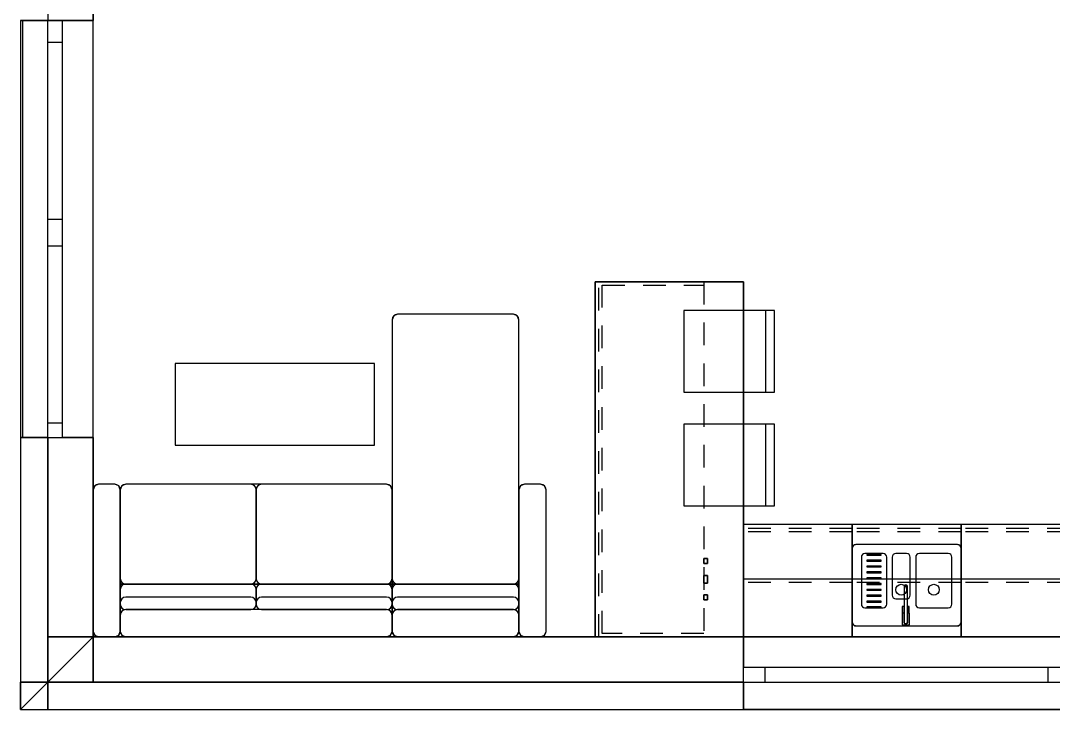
# Model space of a CAD drawing. Header units: millimetres. Extents: x 708 to 14408, y 354 to 8005.
# Drawn here: x 708 to 6407, y 405 to 4205 of the extents above; entities that cross this region are included whole.
import ezdxf

# ---------------------------------------------------------------- set-up
doc = ezdxf.new("R2010")
doc.units = ezdxf.units.MM
doc.set_wipeout_variables(frame=1)
doc.linetypes.add('Wipeout_Contour', pattern=[1000, 0, -1000])
doc.linetypes.add('Čiarkovaná M', pattern=[225, 125, -100])
for name, color, linetype in [('Interiér - nábytok', 252, 'Continuous'), ('Interiér - sanita a zariadenia', 252, 'Continuous'), ('Konstrukce – Dělicí čáry vrstev', 252, 'Continuous'), ('Konštrukcie - strechy', 252, 'Continuous'), ('Konštrukcie - vodorovné nosné', 252, 'Continuous'), ('Konštrukcie - zvislé nosné', 252, 'Continuous'), ('Otvory – Okna', 252, 'Continuous'), ('Výplně - Povrchové', 252, 'Continuous'), ('Výplně – Řezové', 252, 'Continuous'), ('zaklady', 252, 'Continuous')]:
    doc.layers.add(name, color=color, linetype=linetype)

msp = doc.modelspace()

# ---------------------------------------------------------------- linework, layer by layer
at = {"color": 252}
for p, q in [((1107.8, 4204.7), (707.8, 4204.7)), ((707.8, 4204.7), (707.8, 1904.7)), ((857.8, 4204.7), (857.8, 1904.7)), ((937.8, 4204.7), (857.8, 4204.7)), ((937.8, 1904.7), (937.8, 4204.7)), ((1107.8, 1904.7), (1107.8, 4204.7)), ((4697.8, 2763.5), (3877.8, 2763.5)), ((3877.8, 2763.5), (3877.8, 804.7)), ((4697.8, 804.7), (4697.8, 2763.5)), ((2766.6, 2575.9), (2757.8, 2554.7)), ((2787.8, 2584.7), (2766.6, 2575.9)), ((3427.8, 2584.7), (2787.8, 2584.7)), ((2787.8, 2584.7), (2787.8, 2584.7)), ((3449, 2575.9), (3427.8, 2584.7)), ((3427.8, 2584.7), (3427.8, 2584.7)), ((3457.8, 2554.7), (3449, 2575.9)), ((4368.4, 2605.5), (4368.4, 2155.5)), ((4868.4, 2605.5), (4368.4, 2605.5)), ((4868.4, 2155.5), (4868.4, 2605.5)), ((2757.8, 2554.7), (2757.8, 2554.7)), ((2757.8, 2554.7), (2757.8, 1096.3)), ((3457.8, 2554.7), (3457.8, 2554.7)), ((3457.8, 1096.3), (3457.8, 2554.7)), ((2661.1, 2312.8), (1561.1, 2312.8)), ((1561.1, 2312.8), (1561.1, 1862.8)), ((2661.1, 1862.8), (2661.1, 2312.8)), ((4368.4, 2155.5), (4868.4, 2155.5)), ((4368.4, 1978.4), (4368.4, 1528.4)), ((4868.4, 1978.4), (4368.4, 1978.4)), ((4868.4, 1528.4), (4868.4, 1978.4)), ((857.8, 1904.7), (707.8, 1904.7)), ((707.8, 1904.7), (707.8, 554.7)), ((707.8, 1904.7), (1107.8, 1904.7)), ((857.8, 1904.7), (937.8, 1904.7)), ((857.8, 554.7), (857.8, 1904.7)), ((857.8, 1904.7), (857.8, 804.7)), ((1107.8, 1904.7), (857.8, 1904.7)), ((1107.8, 804.7), (1107.8, 1904.7)), ((1561.1, 1862.8), (2661.1, 1862.8)), ((1116.6, 1637.5), (1107.8, 1616.3)), ((1107.8, 1616.3), (1107.8, 1616.3)), ((1107.8, 1616.3), (1107.8, 834.7)), ((1137.8, 1646.3), (1116.6, 1637.5)), ((1227.8, 1646.3), (1137.8, 1646.3)), ((1137.8, 1646.3), (1137.8, 1646.3)), ((1249, 1637.5), (1227.8, 1646.3)), ((1227.8, 1646.3), (1227.8, 1646.3)), ((1257.8, 1616.3), (1249, 1637.5)), ((1266.6, 1637.5), (1257.8, 1616.3)), ((1257.8, 1616.3), (1257.8, 1616.3)), ((1257.8, 1616.3), (1257.8, 1096.3)), ((1257.8, 1616.3), (1257.8, 1616.3)), ((1257.8, 834.7), (1257.8, 1616.3)), ((1287.8, 1646.3), (1266.6, 1637.5)), ((2727.8, 1646.3), (1287.8, 1646.3)), ((1287.8, 1646.3), (1287.8, 1646.3)), ((2749, 1637.5), (2727.8, 1646.3)), ((2727.8, 1646.3), (2727.8, 1646.3)), ((2757.8, 1616.3), (2749, 1637.5)), ((2757.8, 1616.3), (2757.8, 1616.3)), ((2757.8, 1096.3), (2757.8, 1616.3)), ((3466.6, 1637.5), (3457.8, 1616.3)), ((3457.8, 1616.3), (3457.8, 1616.3)), ((3457.8, 1616.3), (3457.8, 834.7)), ((3487.8, 1646.3), (3466.6, 1637.5)), ((3577.8, 1646.3), (3487.8, 1646.3)), ((3487.8, 1646.3), (3487.8, 1646.3)), ((3599, 1637.5), (3577.8, 1646.3)), ((3577.8, 1646.3), (3577.8, 1646.3)), ((3607.8, 1616.3), (3599, 1637.5)), ((3607.8, 1616.3), (3607.8, 1616.3)), ((3607.8, 834.7), (3607.8, 1616.3)), ((4368.4, 1528.4), (4868.4, 1528.4)), ((5297.8, 1424.7), (4697.8, 1424.7)), ((4697.8, 1424.7), (4697.8, 804.7)), ((5897.8, 1424.7), (5297.8, 1424.7)), ((5297.8, 1424.7), (5297.8, 804.7)), ((5297.8, 804.7), (5297.8, 1424.7)), ((6497.8, 1424.7), (5897.8, 1424.7)), ((5897.8, 1424.7), (5897.8, 804.7)), ((5897.8, 804.7), (5897.8, 1424.7)), ((5317.8, 1314.7), (5303.7, 1308.8)), ((5877.8, 1314.7), (5317.8, 1314.7)), ((5317.8, 1314.7), (5317.8, 1314.7)), ((5891.9, 1308.8), (5877.8, 1314.7)), ((5877.8, 1314.7), (5877.8, 1314.7)), ((5303.7, 1308.8), (5297.8, 1294.7)), ((5297.8, 1294.7), (5297.8, 1294.7)), ((5297.8, 1294.7), (5297.8, 884.7)), ((5897.8, 1294.7), (5891.9, 1308.8)), ((5897.8, 884.7), (5897.8, 1294.7)), ((5897.8, 1294.7), (5897.8, 1294.7)), ((4497.8, 1236.2), (4477.8, 1236.2)), ((4477.8, 1236.2), (4477.8, 1209.2)), ((4477.8, 1209.2), (4497.8, 1209.2)), ((4497.8, 1209.2), (4497.8, 1236.2)), ((4497.8, 1143.7), (4477.8, 1143.7)), ((4477.8, 1143.7), (4477.8, 1101.7)), ((4497.8, 1101.7), (4497.8, 1143.7)), ((1257.8, 1096.3), (2757.8, 1096.3)), ((2757.8, 1096.3), (1257.8, 1096.3)), ((1257.8, 1096.3), (1257.8, 834.7)), ((2757.8, 1096.3), (3457.8, 1096.3)), ((3457.8, 1096.3), (2757.8, 1096.3)), ((2757.8, 1096.3), (2757.8, 834.7)), ((2757.8, 834.7), (2757.8, 1096.3)), ((3457.8, 834.7), (3457.8, 1096.3)), ((4477.8, 1101.7), (4497.8, 1101.7)), ((5297.8, 1122.7), (4697.8, 1122.7)), ((4697.8, 1122.7), (4697.8, 804.7)), ((5297.8, 804.7), (5297.8, 1122.7)), ((5897.8, 1122.7), (5297.8, 1122.7)), ((5297.8, 1122.7), (5297.8, 804.7)), ((5586.4, 1088.9), (5583.8, 1082.5)), ((5592.8, 1091.6), (5586.4, 1088.9)), ((5599.2, 1088.9), (5592.8, 1091.6)), ((5601.8, 1082.6), (5599.2, 1088.9)), ((5897.8, 804.7), (5897.8, 1122.7)), ((6497.8, 1122.7), (5897.8, 1122.7)), ((5897.8, 1122.7), (5897.8, 804.7)), ((4497.8, 1036.2), (4477.8, 1036.2)), ((4477.8, 1036.2), (4477.8, 1009.2)), ((4497.8, 1009.2), (4497.8, 1036.2)), ((5583.8, 1082.5), (5583.8, 1082.5)), ((5583.8, 1082.5), (5583.8, 884.7)), ((5601.8, 1082.6), (5601.8, 1082.6)), ((5601.8, 884.7), (5601.8, 1082.6)), ((4477.8, 1009.2), (4497.8, 1009.2)), ((5573.1, 971.7), (5573.1, 936.7)), ((5583.8, 971.7), (5573.1, 971.7)), ((5583.8, 936.7), (5583.8, 971.7)), ((5612.5, 971.7), (5601.8, 971.7)), ((5601.8, 971.7), (5601.8, 936.7)), ((5612.5, 936.7), (5612.5, 971.7)), ((5583.8, 935.7), (5572.8, 935.7)), ((5572.8, 935.7), (5572.8, 870.7)), ((5573.1, 936.7), (5583.8, 936.7)), ((5583.8, 884.7), (5583.8, 935.7)), ((5601.8, 936.7), (5612.5, 936.7)), ((5612.8, 935.7), (5601.8, 935.7)), ((5601.8, 935.7), (5601.8, 884.7)), ((5612.8, 870.7), (5612.8, 935.7)), ((5297.8, 884.7), (5297.8, 884.7)), ((5297.8, 884.7), (5303.7, 870.6)), ((5303.7, 870.6), (5317.8, 864.7)), ((5317.8, 864.7), (5317.8, 864.7)), ((5317.8, 864.7), (5877.8, 864.7)), ((5572.8, 870.7), (5612.8, 870.7)), ((5583.8, 884.7), (5583.8, 884.7)), ((5583.8, 884.7), (5586.4, 878.3)), ((5586.4, 878.3), (5583.8, 884.7)), ((5583.8, 884.7), (5583.8, 884.7)), ((5586.4, 878.3), (5592.8, 875.7)), ((5592.8, 875.7), (5586.4, 878.3)), ((5592.8, 875.7), (5599.2, 878.3)), ((5599.2, 878.3), (5592.8, 875.7)), ((5599.2, 878.3), (5601.8, 884.7)), ((5601.8, 884.7), (5599.2, 878.3)), ((5601.8, 884.7), (5601.8, 884.7)), ((5601.8, 884.7), (5601.8, 884.7)), ((5877.8, 864.7), (5891.9, 870.6)), ((5877.8, 864.7), (5877.8, 864.7)), ((5891.9, 870.6), (5897.8, 884.7)), ((5897.8, 884.7), (5897.8, 884.7)), ((857.8, 804.7), (857.8, 554.7)), ((857.8, 554.7), (1107.8, 804.7)), ((1107.8, 804.7), (857.8, 804.7)), ((1107.8, 804.7), (857.8, 554.7)), ((857.8, 804.7), (1107.8, 804.7)), ((1107.8, 834.7), (1107.8, 834.7)), ((1107.8, 834.7), (1116.6, 813.5)), ((1107.8, 554.7), (1107.8, 804.7)), ((4697.8, 804.7), (1107.8, 804.7)), ((1107.8, 804.7), (1107.8, 554.7)), ((1116.6, 813.5), (1137.8, 804.7)), ((1137.8, 804.7), (1137.8, 804.7)), ((1137.8, 804.7), (1227.8, 804.7)), ((1227.8, 804.7), (1249, 813.5)), ((1227.8, 804.7), (1227.8, 804.7)), ((1249, 813.5), (1257.8, 834.7)), ((1257.8, 834.7), (1257.8, 834.7)), ((1257.8, 834.7), (1266.6, 813.5)), ((1257.8, 834.7), (1257.8, 834.7)), ((1266.6, 813.5), (1287.8, 804.7)), ((1287.8, 804.7), (1287.8, 804.7)), ((1287.8, 804.7), (2727.8, 804.7)), ((2727.8, 804.7), (2749, 813.5)), ((2727.8, 804.7), (2727.8, 804.7)), ((2749, 813.5), (2757.8, 834.7)), ((2757.8, 834.7), (2757.8, 834.7)), ((2757.8, 834.7), (2766.6, 813.5)), ((2757.8, 834.7), (2757.8, 834.7)), ((2766.6, 813.5), (2787.8, 804.7)), ((2787.8, 804.7), (2787.8, 804.7)), ((2787.8, 804.7), (3427.8, 804.7)), ((3427.8, 804.7), (3449, 813.5)), ((3427.8, 804.7), (3427.8, 804.7)), ((3449, 813.5), (3457.8, 834.7)), ((3457.8, 834.7), (3457.8, 834.7)), ((3457.8, 834.7), (3457.8, 834.7)), ((3457.8, 834.7), (3466.6, 813.5)), ((3466.6, 813.5), (3487.8, 804.7)), ((3487.8, 804.7), (3487.8, 804.7)), ((3487.8, 804.7), (3577.8, 804.7)), ((3577.8, 804.7), (3599, 813.5)), ((3577.8, 804.7), (3577.8, 804.7)), ((3599, 813.5), (3607.8, 834.7)), ((3607.8, 834.7), (3607.8, 834.7)), ((3877.8, 804.7), (4697.8, 804.7)), ((4697.8, 804.7), (5297.8, 804.7)), ((4697.8, 554.7), (4697.8, 804.7)), ((6497.8, 804.7), (4697.8, 804.7)), ((4697.8, 804.7), (4697.8, 404.7)), ((4697.8, 804.7), (5297.8, 804.7)), ((5297.8, 804.7), (5897.8, 804.7)), ((5297.8, 804.7), (5897.8, 804.7)), ((5897.8, 804.7), (6497.8, 804.7)), ((5897.8, 804.7), (6497.8, 804.7)), ((707.8, 554.7), (707.8, 404.7)), ((707.8, 404.7), (857.8, 554.7)), ((857.8, 554.7), (707.8, 554.7)), ((857.8, 554.7), (707.8, 404.7)), ((707.8, 554.7), (857.8, 554.7)), ((857.8, 404.7), (857.8, 554.7)), ((857.8, 554.7), (857.8, 404.7)), ((4697.8, 554.7), (857.8, 554.7)), ((857.8, 554.7), (1107.8, 554.7)), ((1107.8, 554.7), (4697.8, 554.7)), ((4697.8, 404.7), (4697.8, 554.7)), ((707.8, 404.7), (857.8, 404.7)), ((857.8, 404.7), (4697.8, 404.7)), ((4697.8, 404.7), (6497.8, 404.7))]:
    msp.add_line(p, q, dxfattribs=at)
at = {"layer": 'Interiér - nábytok', "color": 252, "linetype": 'Continuous'}
for p, q in [((3427.8, 2584.7), (2787.8, 2584.7)), ((4368.4, 2605.5), (4368.4, 2155.5)), ((4868.4, 2605.5), (4368.4, 2605.5)), ((4818.4, 2605.5), (4818.4, 2155.5)), ((4868.4, 2155.5), (4868.4, 2605.5)), ((2757.8, 2554.7), (2757.8, 1126.3)), ((3457.8, 1126.3), (3457.8, 2554.7)), ((2661.1, 2312.8), (1561.1, 2312.8)), ((1561.1, 2312.8), (1561.1, 1862.8)), ((2661.1, 1862.8), (2661.1, 2312.8)), ((4368.4, 2155.5), (4868.4, 2155.5)), ((4368.4, 1978.4), (4368.4, 1528.4)), ((4868.4, 1978.4), (4368.4, 1978.4)), ((4818.4, 1978.4), (4818.4, 1528.4)), ((4868.4, 1528.4), (4868.4, 1978.4)), ((1561.1, 1862.8), (2661.1, 1862.8)), ((1107.8, 1616.3), (1107.8, 834.7)), ((1227.8, 1646.3), (1137.8, 1646.3)), ((1257.8, 1616.3), (1257.8, 1126.3)), ((1257.8, 1616.3), (1257.8, 1126.3)), ((1257.8, 834.7), (1257.8, 1616.3)), ((1977.8, 1646.3), (1287.8, 1646.3)), ((2727.8, 1646.3), (1287.8, 1646.3)), ((2007.8, 1616.3), (2007.8, 1126.3)), ((2007.8, 1126.3), (2007.8, 1616.3)), ((2727.8, 1646.3), (2037.8, 1646.3)), ((2757.8, 1126.3), (2757.8, 1616.3)), ((2757.8, 1126.3), (2757.8, 1616.3)), ((3457.8, 1616.3), (3457.8, 834.7)), ((3577.8, 1646.3), (3487.8, 1646.3)), ((3607.8, 834.7), (3607.8, 1616.3)), ((4368.4, 1528.4), (4868.4, 1528.4)), ((1257.8, 1126.3), (1257.8, 1066.3)), ((1257.8, 1096.3), (1287.8, 1096.3)), ((1287.8, 1096.3), (1977.8, 1096.3)), ((1287.8, 1096.3), (2727.8, 1096.3)), ((1977.8, 1096.3), (1287.8, 1096.3)), ((2037.8, 1096.3), (2727.8, 1096.3)), ((2727.8, 1096.3), (2037.8, 1096.3)), ((2757.8, 1096.3), (2727.8, 1096.3)), ((2757.8, 1066.3), (2757.8, 1126.3)), ((2757.8, 1126.3), (2757.8, 1066.3)), ((2757.8, 1096.3), (2787.8, 1096.3)), ((2787.8, 1096.3), (3427.8, 1096.3)), ((3427.8, 1096.3), (2787.8, 1096.3)), ((3457.8, 1096.3), (3427.8, 1096.3)), ((3457.8, 1066.3), (3457.8, 1126.3)), ((1257.8, 1066.3), (1257.8, 993.6)), ((2007.8, 1066.3), (2007.8, 993.6)), ((2007.8, 993.6), (2007.8, 1066.3)), ((2757.8, 1066.3), (2757.8, 993.6)), ((2757.8, 993.6), (2757.8, 1066.3)), ((3457.8, 993.6), (3457.8, 1066.3)), ((1257.8, 993.6), (1257.8, 984.7)), ((1257.8, 984.7), (1257.8, 924.7)), ((1977.8, 1023.6), (1287.8, 1023.6)), ((2007.8, 993.6), (2007.8, 984.7)), ((2007.8, 984.7), (2007.8, 993.6)), ((2727.8, 1023.6), (2037.8, 1023.6)), ((2757.8, 993.6), (2757.8, 984.7)), ((2757.8, 984.7), (2757.8, 993.6)), ((2757.8, 984.7), (2757.8, 924.7)), ((2757.8, 984.7), (2757.8, 924.7)), ((3427.8, 1023.6), (2787.8, 1023.6)), ((3457.8, 984.7), (3457.8, 993.6)), ((3457.8, 984.7), (3457.8, 924.7)), ((1257.8, 924.7), (1257.8, 834.7)), ((2727.8, 954.7), (1287.8, 954.7)), ((1287.8, 954.7), (1977.8, 954.7)), ((2037.8, 954.7), (2727.8, 954.7)), ((2757.8, 924.7), (2757.8, 834.7)), ((2757.8, 834.7), (2757.8, 924.7)), ((3427.8, 954.7), (2787.8, 954.7)), ((2787.8, 954.7), (3427.8, 954.7)), ((3457.8, 834.7), (3457.8, 924.7)), ((1137.8, 804.7), (1227.8, 804.7)), ((1287.8, 804.7), (2727.8, 804.7)), ((2787.8, 804.7), (3427.8, 804.7)), ((3487.8, 804.7), (3577.8, 804.7))]:
    msp.add_line(p, q, dxfattribs=at)
for centre, start, end in [((2787.8, 2554.7), 90, 180), ((3427.8, 2554.7), 0, 90), ((1137.8, 1616.3), 90, 180), ((1227.8, 1616.3), 0, 90), ((1287.8, 1616.3), 90, 180), ((1287.8, 1616.3), 90, 180), ((1977.8, 1616.3), 0, 90), ((2037.8, 1616.3), 90, 180), ((2727.8, 1616.3), 0, 90), ((2727.8, 1616.3), 0, 90), ((3487.8, 1616.3), 90, 180), ((3577.8, 1616.3), 0, 90), ((1287.8, 1126.3), 180, 270), ((1287.8, 1126.3), 180, 270), ((1287.8, 1066.3), 90, 180), ((1977.8, 1126.3), 270, 0), ((1977.8, 1066.3), 0, 90), ((2037.8, 1126.3), 180, 270), ((2037.8, 1066.3), 90, 180), ((2727.8, 1126.3), 270, 0), ((2727.8, 1126.3), 270, 0), ((2727.8, 1066.3), 0, 90), ((2787.8, 1126.3), 180, 270), ((2787.8, 1066.3), 90, 180), ((3427.8, 1126.3), 270, 0), ((3427.8, 1066.3), 0, 90), ((1287.8, 993.6), 90, 180), ((1287.8, 984.7), 180, 270), ((1977.8, 993.6), 0, 90), ((1977.8, 984.7), 270, 0), ((2037.8, 993.6), 90, 180), ((2037.8, 984.7), 180, 270), ((2727.8, 993.6), 0, 90), ((2727.8, 984.7), 270, 0), ((2787.8, 993.6), 90, 180), ((2787.8, 984.7), 180, 270), ((3427.8, 993.6), 0, 90), ((3427.8, 984.7), 270, 0), ((1287.8, 924.7), 90, 180), ((2727.8, 924.7), 0, 90), ((2787.8, 924.7), 90, 180), ((3427.8, 924.7), 0, 90), ((1137.8, 834.7), 180, 270), ((1227.8, 834.7), 270, 0), ((1287.8, 834.7), 180, 270), ((2727.8, 834.7), 270, 0), ((2787.8, 834.7), 180, 270), ((3427.8, 834.7), 270, 0), ((3487.8, 834.7), 180, 270), ((3577.8, 834.7), 270, 0)]:
    msp.add_arc(centre, 30, start, end, dxfattribs=at)
at = {"layer": 'Interiér - sanita a zariadenia', "color": 252, "linetype": 'Continuous'}
for p, q in [((3877.8, 804.7), (3877.8, 2763.5)), ((3877.8, 2763.5), (4697.8, 2763.5)), ((4697.8, 2763.5), (4697.8, 804.7)), ((5297.8, 1424.7), (4697.8, 1424.7)), ((5897.8, 1424.7), (5297.8, 1424.7)), ((6497.8, 1424.7), (5897.8, 1424.7)), ((5877.8, 1314.7), (5317.8, 1314.7)), ((5297.8, 1294.7), (5297.8, 884.7)), ((5467.8, 1264.7), (5367.8, 1264.7)), ((5457.8, 1259.7), (5377.8, 1259.7)), ((5377.8, 1259.7), (5377.8, 1254.7)), ((5377.8, 1254.7), (5457.8, 1254.7)), ((5457.8, 1254.7), (5457.8, 1259.7)), ((5597.8, 1264.7), (5537.8, 1264.7)), ((5827.8, 1264.7), (5667.8, 1264.7)), ((5897.8, 884.7), (5897.8, 1294.7)), ((4477.8, 1209.2), (4477.8, 1236.2)), ((4477.8, 1236.2), (4497.8, 1236.2)), ((4497.8, 1209.2), (4477.8, 1209.2)), ((4497.8, 1236.2), (4497.8, 1209.2)), ((5347.8, 1244.7), (5347.8, 984.7)), ((5457.8, 1227.5), (5377.8, 1227.5)), ((5377.8, 1227.5), (5377.8, 1222.5)), ((5377.8, 1222.5), (5457.8, 1222.5)), ((5457.8, 1222.5), (5457.8, 1227.5)), ((5487.8, 984.7), (5487.8, 1244.7)), ((5517.8, 1244.7), (5517.8, 1034.7)), ((5617.8, 1034.7), (5617.8, 1244.7)), ((5647.8, 1244.7), (5647.8, 984.7)), ((5847.8, 984.7), (5847.8, 1244.7)), ((4477.8, 1101.7), (4477.8, 1143.7)), ((4477.8, 1143.7), (4497.8, 1143.7)), ((4497.8, 1143.7), (4497.8, 1101.7)), ((5457.8, 1195.3), (5377.8, 1195.3)), ((5377.8, 1195.3), (5377.8, 1190.3)), ((5377.8, 1190.3), (5457.8, 1190.3)), ((5457.8, 1163), (5377.8, 1163)), ((5377.8, 1163), (5377.8, 1158)), ((5377.8, 1158), (5457.8, 1158)), ((5457.8, 1190.3), (5457.8, 1195.3)), ((5457.8, 1158), (5457.8, 1163)), ((4497.8, 1101.7), (4477.8, 1101.7)), ((5457.8, 1130.8), (5377.8, 1130.8)), ((5377.8, 1130.8), (5377.8, 1125.8)), ((5377.8, 1125.8), (5457.8, 1125.8)), ((5457.8, 1098.6), (5377.8, 1098.6)), ((5377.8, 1098.6), (5377.8, 1093.6)), ((5377.8, 1093.6), (5457.8, 1093.6)), ((5457.8, 1125.8), (5457.8, 1130.8)), ((5457.8, 1093.6), (5457.8, 1098.6)), ((4477.8, 1009.2), (4477.8, 1036.2)), ((4477.8, 1036.2), (4497.8, 1036.2)), ((4497.8, 1036.2), (4497.8, 1009.2)), ((5457.8, 1066.4), (5377.8, 1066.4)), ((5377.8, 1066.4), (5377.8, 1061.4)), ((5377.8, 1061.4), (5457.8, 1061.4)), ((5457.8, 1034.1), (5377.8, 1034.1)), ((5377.8, 1034.1), (5377.8, 1029.1)), ((5377.8, 1029.1), (5457.8, 1029.1)), ((5457.8, 1061.4), (5457.8, 1066.4)), ((5457.8, 1029.1), (5457.8, 1034.1)), ((5583.8, 1082.5), (5583.8, 884.7)), ((5601.8, 884.7), (5601.8, 1082.6)), ((4497.8, 1009.2), (4477.8, 1009.2)), ((5457.8, 1001.9), (5377.8, 1001.9)), ((5377.8, 1001.9), (5377.8, 996.9)), ((5377.8, 996.9), (5457.8, 996.9)), ((5457.8, 969.7), (5377.8, 969.7)), ((5377.8, 969.7), (5377.8, 964.7)), ((5457.8, 996.9), (5457.8, 1001.9)), ((5457.8, 964.7), (5457.8, 969.7)), ((5537.8, 1014.7), (5597.8, 1014.7)), ((5573.1, 971.7), (5573.1, 936.7)), ((5583.8, 971.7), (5573.1, 971.7)), ((5583.8, 936.7), (5583.8, 971.7)), ((5612.5, 971.7), (5601.8, 971.7)), ((5601.8, 971.7), (5601.8, 936.7)), ((5612.5, 936.7), (5612.5, 971.7)), ((5367.8, 964.7), (5467.8, 964.7)), ((5377.8, 964.7), (5457.8, 964.7)), ((5583.8, 935.7), (5572.8, 935.7)), ((5572.8, 935.7), (5572.8, 870.7)), ((5573.1, 936.7), (5583.8, 936.7)), ((5583.8, 884.7), (5583.8, 935.7)), ((5601.8, 936.7), (5612.5, 936.7)), ((5612.8, 935.7), (5601.8, 935.7)), ((5601.8, 935.7), (5601.8, 884.7)), ((5612.8, 870.7), (5612.8, 935.7)), ((5667.8, 964.7), (5827.8, 964.7)), ((5317.8, 864.7), (5877.8, 864.7)), ((5572.8, 870.7), (5612.8, 870.7)), ((4697.8, 804.7), (3877.8, 804.7)), ((4697.8, 804.7), (5297.8, 804.7)), ((5297.8, 804.7), (5897.8, 804.7)), ((5897.8, 804.7), (6497.8, 804.7))]:
    msp.add_line(p, q, dxfattribs=at)
at = {"layer": 'Interiér - sanita a zariadenia', "color": 252, "linetype": 'Čiarkovaná M'}
for p, q in [((3899.8, 804.7), (3899.8, 2763.5)), ((3899.8, 2763.5), (4477.8, 2763.5)), ((3917.8, 822.7), (3917.8, 2745.5)), ((3917.8, 2745.5), (4477.8, 2745.5)), ((4477.8, 2763.5), (4477.8, 804.7)), ((5297.8, 1402.7), (4697.8, 1402.7)), ((4697.8, 1402.7), (4697.8, 804.7)), ((5297.8, 1384.7), (4697.8, 1384.7)), ((5897.8, 1402.7), (5297.8, 1402.7)), ((5297.8, 1402.7), (5297.8, 804.7)), ((5297.8, 804.7), (5297.8, 1402.7)), ((5897.8, 1384.7), (5297.8, 1384.7)), ((6497.8, 1402.7), (5897.8, 1402.7)), ((5897.8, 1402.7), (5897.8, 804.7)), ((5897.8, 804.7), (5897.8, 1402.7)), ((6497.8, 1384.7), (5897.8, 1384.7)), ((6497.8, 1122.7), (5897.8, 1122.7)), ((5897.8, 1122.7), (5897.8, 804.7)), ((6497.8, 1104.7), (5897.8, 1104.7)), ((4477.8, 804.7), (3899.8, 804.7)), ((4477.8, 822.7), (3917.8, 822.7)), ((4697.8, 804.7), (5297.8, 804.7)), ((5297.8, 804.7), (5897.8, 804.7)), ((5897.8, 804.7), (6497.8, 804.7)), ((5897.8, 804.7), (6497.8, 804.7))]:
    msp.add_line(p, q, dxfattribs=at)
at = {"layer": 'Interiér - sanita a zariadenia', "color": 252, "linetype": 'Continuous'}
for centre in [(5567.8, 1064.7), (5747.8, 1064.7)]:
    msp.add_circle(centre, 30, dxfattribs=at)
for centre, radius, start, end in [((5317.8, 1294.7), 20, 90, 180), ((5877.8, 1294.7), 20, 0, 90), ((5367.8, 1244.7), 20, 90, 180), ((5467.8, 1244.7), 20, 0, 90), ((5537.8, 1244.7), 20, 90, 180), ((5597.8, 1244.7), 20, 0, 90), ((5667.8, 1244.7), 20, 90, 180), ((5827.8, 1244.7), 20, 0, 90), ((5592.8, 1082.6), 9, 0.1472, 180.1472), ((5537.8, 1034.7), 20, 180, 270), ((5597.8, 1034.7), 20, 270, 0), ((5367.8, 984.7), 20, 180, 270), ((5467.8, 984.7), 20, 270, 0), ((5667.8, 984.7), 20, 180, 270), ((5827.8, 984.7), 20, 270, 0), ((5317.8, 884.7), 20, 180, 270), ((5592.8, 884.7), 9, 180, 0), ((5592.8, 884.7), 9, 180, 0), ((5877.8, 884.7), 20, 270, 0)]:
    msp.add_arc(centre, radius, start, end, dxfattribs=at)
at = {"layer": 'Konstrukce – Dělicí čáry vrstev', "color": 252, "linetype": 'Continuous'}
for p, q in [((857.8, 1904.7), (857.8, 804.7)), ((857.8, 804.7), (857.8, 554.7)), ((857.8, 804.7), (857.8, 554.7)), ((857.8, 554.7), (1107.8, 554.7)), ((1107.8, 554.7), (4697.8, 554.7))]:
    msp.add_line(p, q, dxfattribs=at)
at = {"layer": 'Konštrukcie - strechy', "color": 252, "linetype": 'Čiarkovaná M'}
for p, q in [((5297.8, 1122.7), (4697.8, 1122.7)), ((4697.8, 1122.7), (4697.8, 804.7)), ((5297.8, 1104.7), (4697.8, 1104.7)), ((5297.8, 804.7), (5297.8, 1122.7)), ((5897.8, 1122.7), (5297.8, 1122.7)), ((5297.8, 1122.7), (5297.8, 804.7)), ((5897.8, 1104.7), (5297.8, 1104.7)), ((5897.8, 804.7), (5897.8, 1122.7)), ((4697.8, 804.7), (5297.8, 804.7)), ((5297.8, 804.7), (5897.8, 804.7))]:
    msp.add_line(p, q, dxfattribs=at)
at = {"layer": 'Konštrukcie - vodorovné nosné', "color": 252, "linetype": 'Continuous'}
for p, q in [((857.8, 7854.7), (857.8, 554.7)), ((1107.8, 4554.7), (1107.8, 4204.7)), ((937.8, 4204.7), (937.8, 1904.7)), ((1107.8, 4204.7), (937.8, 4204.7)), ((937.8, 1904.7), (1107.8, 1904.7)), ((1107.8, 1904.7), (1107.8, 804.7)), ((1107.8, 804.7), (7497.8, 804.7)), ((857.8, 554.7), (14257.8, 554.7))]:
    msp.add_line(p, q, dxfattribs=at)
at = {"layer": 'Konštrukcie - zvislé nosné', "color": 252, "linetype": 'Continuous'}
for p, q in [((1107.8, 4204.7), (1107.8, 4704.7)), ((707.8, 4204.7), (857.8, 4204.7)), ((857.8, 4204.7), (937.8, 4204.7)), ((937.8, 4204.7), (1107.8, 4204.7)), ((707.8, 1904.7), (857.8, 1904.7)), ((707.8, 1904.7), (707.8, 554.7)), ((857.8, 1904.7), (937.8, 1904.7)), ((937.8, 1904.7), (1107.8, 1904.7)), ((1107.8, 804.7), (1107.8, 1904.7)), ((4697.8, 804.7), (1107.8, 804.7)), ((4697.8, 634.7), (4697.8, 804.7)), ((4697.8, 554.7), (4697.8, 634.7)), ((707.8, 404.7), (707.8, 554.7)), ((4697.8, 404.7), (4697.8, 554.7)), ((707.8, 404.7), (4697.8, 404.7))]:
    msp.add_line(p, q, dxfattribs=at)
at = {"layer": 'Otvory – Okna', "color": 252, "linetype": 'Continuous'}
for p, q in [((707.8, 4204.7), (707.8, 1904.7)), ((717.8, 4204.7), (717.8, 1904.7)), ((6497.8, 804.7), (4697.8, 804.7)), ((6497.8, 404.7), (4697.8, 404.7))]:
    msp.add_line(p, q, dxfattribs=at)
at = {"layer": 'zaklady', "color": 252, "linetype": 'Continuous'}
for p, q in [((857.8, 4204.7), (857.8, 1904.7)), ((937.8, 4204.7), (857.8, 4204.7)), ((937.8, 1904.7), (937.8, 4204.7)), ((857.8, 1904.7), (937.8, 1904.7))]:
    msp.add_line(p, q, dxfattribs=at)

# ---------------------------------------------------------------- next in the draw order: wipeouts: each hides what was drawn before it
at = {"color": 252, "linetype": 'Wipeout_Contour', "ltscale": 53588.086842}
msp.add_wipeout([(937.8, 4204.7), (857.8, 4204.7), (857.8, 4084.7), (937.8, 4084.7)], dxfattribs=at).dxf.layer = 'Výplně – Řezové'
at = {"color": 252, "linetype": 'Wipeout_Contour', "ltscale": 49640.574725}
msp.add_wipeout([(857.8, 3014.7), (937.8, 3014.7), (937.8, 3109.7), (857.8, 3109.7)], dxfattribs=at).dxf.layer = 'Výplně – Řezové'
at = {"color": 252, "linetype": 'Wipeout_Contour', "ltscale": 45638.274648}
msp.add_wipeout([(857.8, 1904.7), (937.8, 1904.7), (937.8, 1984.7), (857.8, 1984.7)], dxfattribs=at).dxf.layer = 'Výplně – Řezové'
at = {"color": 252, "linetype": 'Wipeout_Contour', "ltscale": 50678.209417}
msp.add_wipeout([(4697.8, 554.7), (4817.8, 554.7), (4817.8, 634.7), (4697.8, 634.7)], dxfattribs=at).dxf.layer = 'Výplně – Řezové'
at = {"color": 252, "linetype": 'Wipeout_Contour', "ltscale": 55729.378166}
msp.add_wipeout([(6497.8, 634.7), (6377.8, 634.7), (6377.8, 554.7), (6497.8, 554.7)], dxfattribs=at).dxf.layer = 'Výplně – Řezové'

# ---------------------------------------------------------------- next in the draw order: linework, layer by layer
at = {"layer": 'Otvory – Okna', "color": 252, "linetype": 'Continuous'}
for p, q in [((707.8, 4204.7), (857.8, 4204.7)), ((857.8, 4204.7), (937.8, 4204.7)), ((857.8, 4204.7), (937.8, 4204.7)), ((937.8, 4204.7), (1107.8, 4204.7)), ((707.8, 1904.7), (857.8, 1904.7)), ((857.8, 1904.7), (937.8, 1904.7)), ((857.8, 1904.7), (937.8, 1904.7)), ((937.8, 1904.7), (1107.8, 1904.7)), ((4697.8, 634.7), (4697.8, 804.7)), ((4697.8, 554.7), (4697.8, 634.7)), ((4697.8, 554.7), (4697.8, 634.7)), ((4697.8, 404.7), (4697.8, 554.7))]:
    msp.add_line(p, q, dxfattribs=at)

# ---------------------------------------------------------------- next in the draw order: wipeouts: each hides what was drawn before it
at = {"color": 252, "linetype": 'Wipeout_Contour', "ltscale": 51589.995696}
msp.add_wipeout([(937.8, 4084.7), (857.8, 4084.7), (857.8, 3109.7), (937.8, 3109.7)], dxfattribs=at).dxf.layer = 'Výplně - Povrchové'
at = {"color": 252, "linetype": 'Wipeout_Contour', "ltscale": 53197.13208}
msp.add_wipeout([(6377.8, 634.7), (4817.8, 634.7), (4817.8, 554.7), (6377.8, 554.7)], dxfattribs=at).dxf.layer = 'Výplně - Povrchové'
at = {"color": 252, "linetype": 'Wipeout_Contour', "ltscale": 49369.409402}
msp.add_wipeout([(937.8, 3014.7), (857.8, 3014.7), (857.8, 2959.7), (937.8, 2959.7)], dxfattribs=at).dxf.layer = 'Výplně – Řezové'

# ---------------------------------------------------------------- next in the draw order: linework, layer by layer
at = {"layer": 'Otvory – Okna', "color": 252, "linetype": 'Continuous'}
for p, q in [((857.8, 4084.7), (857.8, 4204.7)), ((937.8, 4204.7), (937.8, 4084.7)), ((937.8, 4084.7), (857.8, 4084.7)), ((857.8, 3109.7), (857.8, 4084.7)), ((937.8, 4084.7), (937.8, 3109.7)), ((857.8, 3014.7), (857.8, 3109.7)), ((857.8, 3109.7), (937.8, 3109.7)), ((937.8, 3109.7), (937.8, 3014.7)), ((4817.8, 634.7), (4697.8, 634.7)), ((4817.8, 554.7), (4817.8, 634.7)), ((6377.8, 634.7), (4817.8, 634.7)), ((6497.8, 634.7), (6377.8, 634.7)), ((6377.8, 634.7), (6377.8, 554.7)), ((4697.8, 554.7), (4817.8, 554.7)), ((4817.8, 554.7), (6377.8, 554.7)), ((6377.8, 554.7), (6497.8, 554.7))]:
    msp.add_line(p, q, dxfattribs=at)

# ---------------------------------------------------------------- next in the draw order: wipeouts: each hides what was drawn before it
at = {"color": 252, "linetype": 'Wipeout_Contour', "ltscale": 47524.988726}
msp.add_wipeout([(937.8, 2959.7), (857.8, 2959.7), (857.8, 1984.7), (937.8, 1984.7)], dxfattribs=at).dxf.layer = 'Výplně - Povrchové'

# ---------------------------------------------------------------- next in the draw order: linework, layer by layer
at = {"layer": 'Otvory – Okna', "color": 252, "linetype": 'Continuous'}
for p, q in [((857.8, 2959.7), (857.8, 3014.7)), ((937.8, 3014.7), (937.8, 2959.7)), ((937.8, 2959.7), (857.8, 2959.7)), ((857.8, 1984.7), (857.8, 2959.7)), ((937.8, 2959.7), (937.8, 1984.7)), ((857.8, 1904.7), (857.8, 1984.7)), ((857.8, 1984.7), (937.8, 1984.7)), ((937.8, 1984.7), (937.8, 1904.7))]:
    msp.add_line(p, q, dxfattribs=at)

doc.saveas('drawing.dxf')
